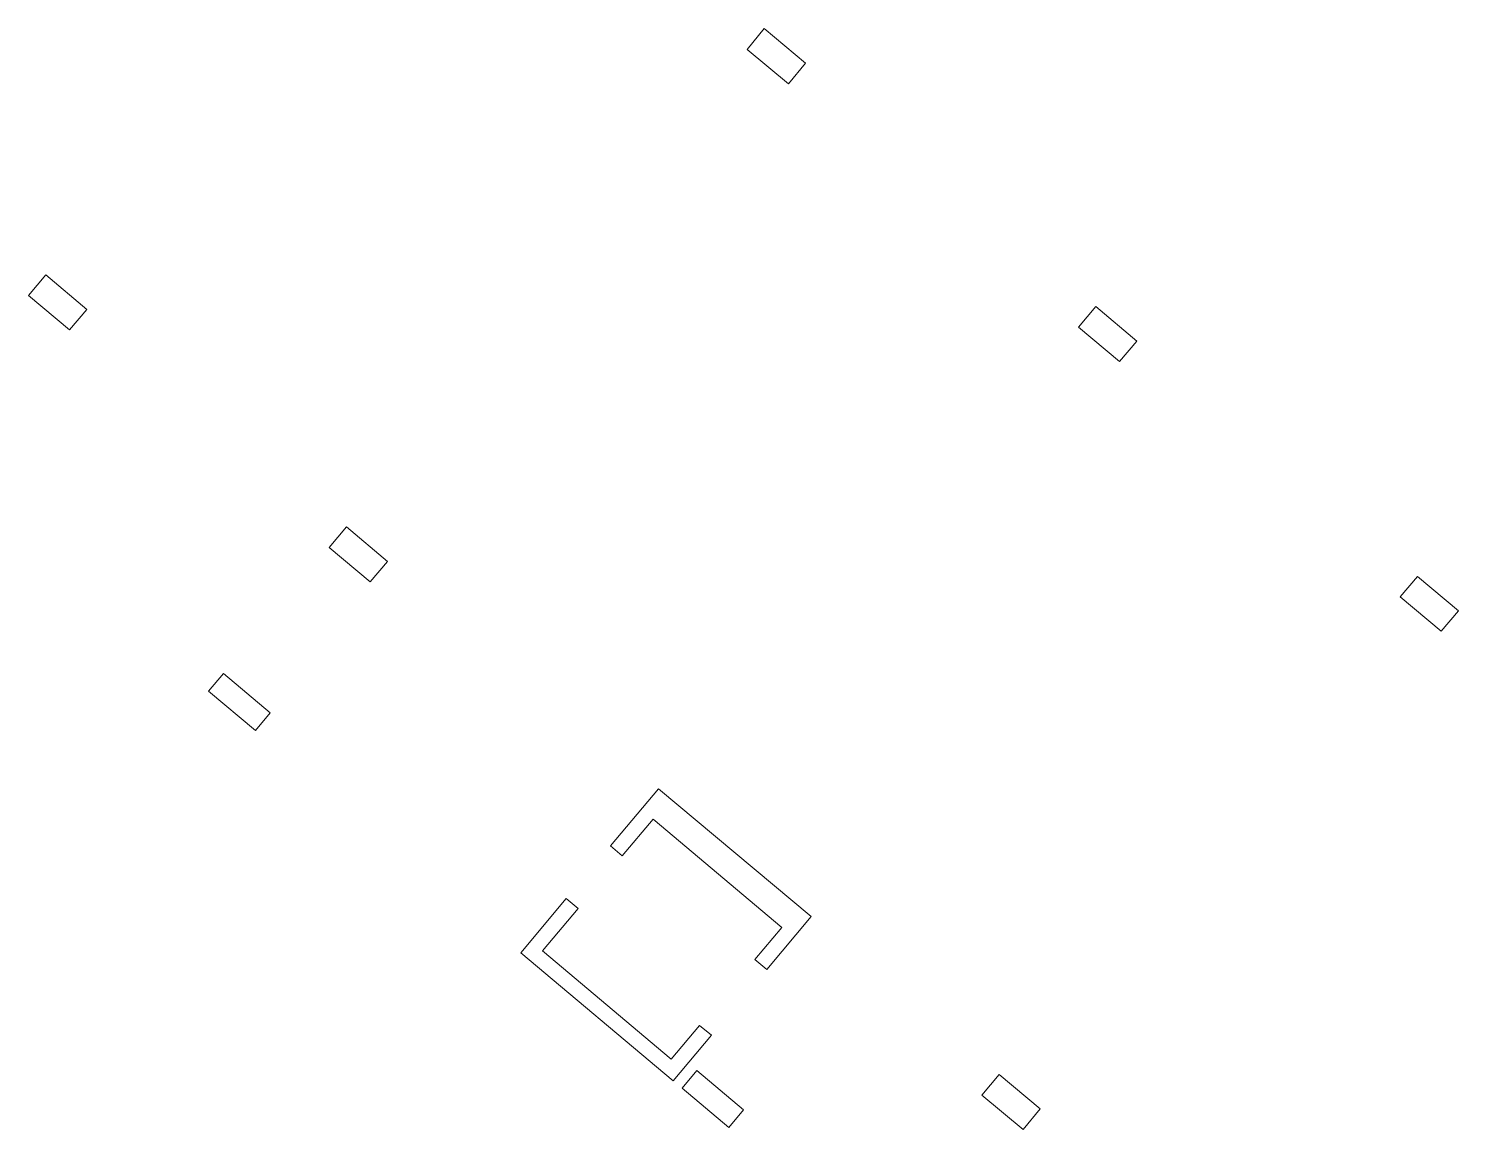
# Model space of a CAD drawing. Header units: millimetres. Extents: x 834224411 to 834243091, y 817918134 to 817932525.
import ezdxf

# ---------------------------------------------------------------- set-up
doc = ezdxf.new("R2010")
doc.units = ezdxf.units.MM
doc.header["$LTSCALE"] = 10
doc.header["$MEASUREMENT"] = 0
doc.layers.add('VPA280_Structure', color=2, linetype='Continuous', lineweight=5)

msp = doc.modelspace()

# ---------------------------------------------------------------- linework, layer by layer
at = {"layer": 'VPA280_Structure', "ltscale": 500}
for points in [[(834233800, 817932253), (834234021, 817932525), (834234562, 817932071), (834234337, 817931803)], [(834224411, 817929036), (834224636, 817929304), (834225172, 817928854), (834224947, 817928586)], [(834238128, 817928621), (834238353, 817928890), (834238890, 817928440), (834238665, 817928171)], [(834228337, 817925742), (834228562, 817926010), (834229098, 817925560), (834228873, 817925292)], [(834242330, 817925096), (834242555, 817925364), (834243091, 817924914), (834242866, 817924646)], [(834226762, 817923865), (834226955, 817924095), (834227567, 817923581), (834227375, 817923351)], [(834232948, 817918674), (834233140, 817918904), (834233753, 817918390), (834233560, 817918160)], [(834236867, 817918584), (834237092, 817918852), (834237628, 817918403), (834237403, 817918134)]]:
    msp.add_lwpolyline(points, close=True, dxfattribs=at)
for points in [[(834234254, 817920776), (834232569, 817922190), (834232167, 817921712), (834232014, 817921840), (834232641, 817922587), (834234633, 817920916)], [(834233331, 817919365), (834232833, 817918771), (834230841, 817920442), (834231436, 817921151), (834231589, 817921022), (834231123, 817920467), (834232808, 817919053), (834233178, 817919493), (834233331, 817919365)], [(834234054, 817920226), (834233901, 817920355), (834234254, 817920776)], [(834234633, 817920916), (834234054, 817920226)]]:
    msp.add_lwpolyline(points, dxfattribs=at)

doc.saveas('drawing.dxf')
